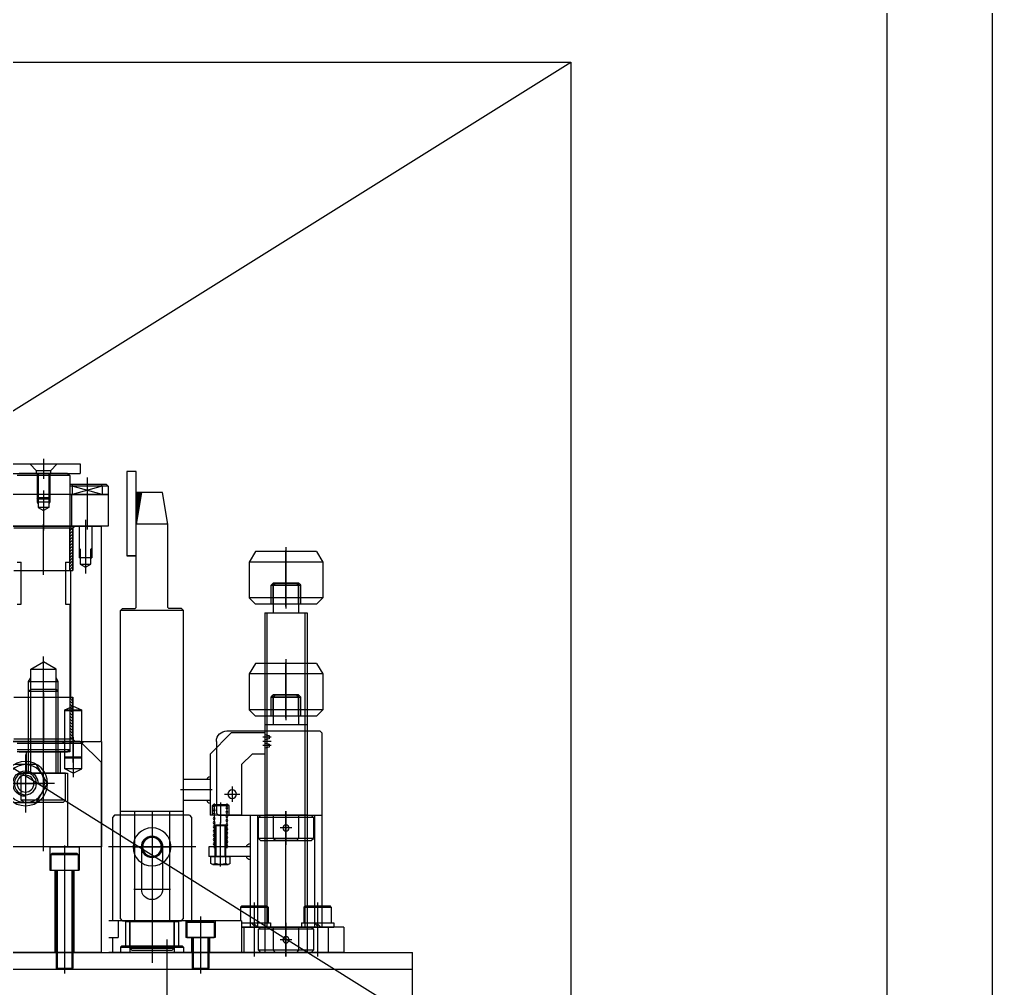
# Model space of a CAD drawing. Header units: millimetres. Extents: x 5349504 to 6791112, y -2212455 to -2153443.
# Drawn here: x 6289432.5 to 6289893.9, y -2200212.7 to -2199753.4 of the extents above; entities that cross this region are included whole.
import ezdxf

# ---------------------------------------------------------------- set-up
doc = ezdxf.new("R2010")
doc.units = ezdxf.units.MM
doc.header["$LTSCALE"] = 400
doc.layers.add('EQUIP', color=8, linetype='Continuous')
doc.layers.add('GRND', color=8, linetype='Continuous')

# ---------------------------------------------------------------- blocks, each defined once
blk = doc.blocks.new('A$C65627FEB')
at = {"layer": 'EQUIP'}
for p, q in [((-156.5, 309.5), (-167.5, 309.5)), ((-167.5, 309.5), (-167.5, 305)), ((-143.5, 309.5), (-156.5, 309.5)), ((-156.5, 309.5), (-153.3, 306.3)), ((-150, 311.93), (-150, 302.43)), ((-146.7, 306.3), (-143.5, 309.5)), ((-132.5, 309.5), (-143.5, 309.5)), ((-194, 266), (-194, 306)), ((-194, 306), (-189.5, 306)), ((-189.5, 306), (-189.5, 266)), ((-153.3, 305), (-167.5, 305)), ((-161.5, 305), (-162.5, 304)), ((-161.5, 305), (-138.5, 305)), ((-153.3, 306.3), (-146.7, 306.3)), ((-153.3, 306.3), (-153.3, 305)), ((-146.7, 305), (-153.3, 305)), ((-153, 305), (-147, 305)), ((-153, 305), (-153, 293.39)), ((-152.5, 305), (-152.5, 292.89)), ((-147.5, 305), (-147.5, 292.89)), ((-147, 305), (-147, 293.39)), ((-146.7, 305), (-146.7, 306.3)), ((-132.5, 305), (-146.7, 305)), ((-180.71, 299), (-179.71, 300)), ((-162.5, 300), (-179.71, 300)), ((-177.85, 299), (-177.42, 300)), ((-170.71, 303.06), (-170.71, 278.37)), ((-163.57, 299), (-164, 300)), ((-162.5, 304), (-137.5, 304)), ((-162.5, 304), (-162.5, 263)), ((-162.5, 300), (-162.5, 295)), ((-209, 281), (-206.5, 296)), ((-206.5, 296), (-196.5, 296)), ((-196.5, 296), (-194, 281)), ((-196.5, 295.99), (-196.49, 296)), ((-196.5, 296), (-194, 296)), ((-196.47, 295.84), (-196.31, 296)), ((-196.45, 295.69), (-196.14, 296)), ((-196.42, 295.54), (-195.96, 296)), ((-196.4, 295.38), (-195.78, 296)), ((-196.37, 295.23), (-195.6, 296)), ((-196.35, 295.08), (-195.43, 296)), ((-196.32, 294.93), (-195.25, 296)), ((-196.3, 294.78), (-195.07, 296)), ((-196.27, 294.63), (-194.9, 296)), ((-196.25, 294.48), (-194.72, 296)), ((-196.22, 294.32), (-194.54, 296)), ((-196.2, 294.17), (-194.37, 296)), ((-196.17, 294.02), (-194.19, 296)), ((-196.14, 293.87), (-194.01, 296)), ((-196.12, 293.72), (-194, 295.84)), ((-196.09, 293.57), (-194, 295.66)), ((-196.07, 293.41), (-194, 295.48)), ((-196.04, 293.26), (-194, 295.31)), ((-180.71, 299), (-180.71, 295)), ((-180.71, 299), (-162.5, 299)), ((-177.85, 299), (-163.57, 295)), ((-177.85, 295), (-163.57, 299)), ((-177.85, 299), (-177.85, 295)), ((-163.57, 299), (-163.57, 295)), ((-150, 297), (-150, 278)), ((-196.02, 293.11), (-194, 295.13)), ((-195.99, 292.96), (-194, 294.95)), ((-195.97, 292.81), (-194, 294.78)), ((-195.94, 292.66), (-194, 294.6)), ((-195.92, 292.51), (-194, 294.42)), ((-195.89, 292.35), (-194, 294.25)), ((-195.87, 292.2), (-194, 294.07)), ((-195.84, 292.05), (-194, 293.89)), ((-195.82, 291.9), (-194, 293.72)), ((-195.79, 291.75), (-194, 293.54)), ((-195.77, 291.6), (-194, 293.36)), ((-195.74, 291.44), (-194, 293.19)), ((-195.72, 291.29), (-194, 293.01)), ((-195.69, 291.14), (-194, 292.83)), ((-195.67, 290.99), (-194, 292.66)), ((-195.64, 290.84), (-194, 292.48)), ((-195.61, 290.69), (-194, 292.3)), ((-195.59, 290.54), (-194, 292.12)), ((-195.56, 290.38), (-194, 291.95)), ((-195.54, 290.23), (-194, 291.77)), ((-195.51, 290.08), (-194, 291.59)), ((-195.49, 289.93), (-194, 291.42)), ((-195.46, 289.78), (-194, 291.24)), ((-195.44, 289.63), (-194, 291.06)), ((-195.41, 289.47), (-194, 290.89)), ((-195.39, 289.32), (-194, 290.71)), ((-162.5, 295), (-180.71, 295)), ((-180.71, 295), (-180.71, 280)), ((-180.71, 295), (-104.65, 295)), ((-163.25, 295), (-163.25, 280)), ((-153, 293.39), (-153, 291.37)), ((-153, 293.39), (-147, 293.39)), ((-152.5, 292.89), (-153, 293.39)), ((-153, 291.37), (-152.5, 290.51)), ((-153, 291.37), (-147, 291.37)), ((-152.5, 292.89), (-152.5, 288.93)), ((-152.5, 292.89), (-147.5, 292.89)), ((-147.5, 292.89), (-147, 293.39)), ((-147.5, 292.89), (-147.5, 288.93)), ((-147, 291.37), (-147.5, 290.51)), ((-147, 293.39), (-147, 291.37)), ((-195.36, 289.17), (-194, 290.53)), ((-195.34, 289.02), (-194, 290.36)), ((-195.31, 288.87), (-194, 290.18)), ((-195.29, 288.72), (-194, 290)), ((-195.26, 288.57), (-194, 289.83)), ((-195.24, 288.41), (-194, 289.65)), ((-195.21, 288.26), (-194, 289.47)), ((-195.19, 288.11), (-194, 289.3)), ((-195.16, 287.96), (-194, 289.12)), ((-195.13, 287.81), (-194, 288.94)), ((-195.11, 287.66), (-194, 288.77)), ((-195.08, 287.51), (-194, 288.59)), ((-195.06, 287.35), (-194, 288.41)), ((-195.03, 287.2), (-194, 288.24)), ((-195.01, 287.05), (-194, 288.06)), ((-194.98, 286.9), (-194, 287.88)), ((-194.96, 286.75), (-194, 287.71)), ((-194.93, 286.6), (-194, 287.53)), ((-194.91, 286.44), (-194, 287.35)), ((-194.88, 286.29), (-194, 287.18)), ((-194.86, 286.14), (-194, 287)), ((-194.83, 285.99), (-194, 286.82)), ((-194.81, 285.84), (-194, 286.64)), ((-194.78, 285.69), (-194, 286.47)), ((-194.76, 285.54), (-194, 286.29)), ((-194.73, 285.38), (-194, 286.11)), ((-152.5, 288.93), (-150, 287.48)), ((-152.5, 288.93), (-147.5, 288.93)), ((-147.5, 288.93), (-150, 287.48)), ((-194.71, 285.23), (-194, 285.94)), ((-194.68, 285.08), (-194, 285.76)), ((-194.65, 284.93), (-194, 285.58)), ((-194.63, 284.78), (-194, 285.41)), ((-194.6, 284.63), (-194, 285.23)), ((-194.58, 284.47), (-194, 285.05)), ((-194.55, 284.32), (-194, 284.88)), ((-194.53, 284.17), (-194, 284.7)), ((-194.5, 284.02), (-194, 284.52)), ((-194.48, 283.87), (-194, 284.35)), ((-194.45, 283.72), (-194, 284.17)), ((-194.43, 283.57), (-194, 283.99)), ((-194.4, 283.41), (-194, 283.82)), ((-194.38, 283.26), (-194, 283.64)), ((-194.35, 283.11), (-194, 283.46)), ((-194.33, 282.96), (-194, 283.29)), ((-194.3, 282.81), (-194, 283.11)), ((-194.28, 282.66), (-194, 282.93)), ((-194.25, 282.5), (-194, 282.76)), ((-194.23, 282.35), (-194, 282.58)), ((-194.2, 282.2), (-194, 282.4)), ((-194.18, 282.05), (-194, 282.23)), ((-194.15, 281.9), (-194, 282.05)), ((-194.12, 281.75), (-194, 281.87)), ((-194.1, 281.6), (-194, 281.7)), ((-194.07, 281.44), (-194, 281.52)), ((-170, 283), (-170, 257.56)), ((-209, 281), (-194, 281)), ((-209, 241.5), (-209, 281)), ((-194.05, 281.29), (-194, 281.34)), ((-194.02, 281.14), (-194, 281.16)), ((-194, 241.5), (-194, 281)), ((-180.71, 280), (-104.65, 280)), ((-122.5, 280), (-177.5, 280)), ((-177.5, 178.5), (-177.5, 280)), ((-173, 280), (-173, 269.61)), ((-167, 280), (-167, 269.61)), ((-165, 280), (-164, 279)), ((-164, 259), (-164, 279)), ((-164, 279), (-162.5, 279)), ((-164, 279), (-136, 279)), ((-164, 279), (-164, 259)), ((-164, 277.82), (-162.5, 276.32)), ((-163.77, 279), (-162.5, 277.73)), ((-162.5, 259), (-162.5, 279)), ((-150, 257), (-150, 281)), ((-164, 276.4), (-162.5, 274.9)), ((-164, 274.99), (-162.5, 273.49)), ((-164, 273.57), (-162.5, 272.07)), ((-279.5, 268), (-282.5, 263)), ((-279.5, 268), (-250.5, 268)), ((-265, 270), (-265, 241)), ((-265, 242), (-265, 268.44)), ((-250.5, 268), (-247.5, 263)), ((-173, 269.61), (-173, 265)), ((-173, 269.61), (-172.5, 269.11)), ((-172.5, 265), (-172.5, 269.11)), ((-167.5, 269.11), (-167, 269.61)), ((-167.5, 269.11), (-167.5, 265)), ((-167, 269.61), (-167, 265)), ((-164, 272.16), (-162.5, 270.66)), ((-164, 270.75), (-162.5, 269.25)), ((-164, 269.33), (-162.5, 267.83)), ((-164, 267.92), (-162.5, 266.42)), ((-282.5, 263), (-282.5, 246)), ((-282.5, 263), (-247.5, 263)), ((-247.5, 263), (-247.5, 246)), ((-189.5, 266), (-194, 266)), ((-194, 266), (-189.5, 266)), ((-172.5, 265), (-173, 265)), ((-172.5, 262), (-172.5, 265)), ((-172.5, 265), (-167.5, 265)), ((-167.5, 265), (-167.5, 262)), ((-167.5, 265), (-167, 265)), ((-164, 266.5), (-162.5, 265)), ((-164, 265.09), (-162.5, 263.59)), ((-164, 263.67), (-162.5, 262.17)), ((-160.5, 263), (-162.5, 263)), ((-160.5, 263), (-160.5, 243)), ((-137.5, 263), (-139.5, 263)), ((-139.5, 243), (-139.5, 263)), ((-167.5, 262), (-172.5, 262)), ((-170, 260.56), (-172.5, 262)), ((-167.5, 262), (-170, 260.56)), ((-164, 262.26), (-162.5, 260.76)), ((-164, 260.85), (-162.5, 259.35)), ((-164, 259.43), (-163.57, 259)), ((-162.5, 259), (-164, 259)), ((-136, 259), (-164, 259)), ((-163, 199), (-163, 259)), ((-272, 252), (-271, 253)), ((-272, 243), (-272, 252)), ((-258, 252), (-272, 252)), ((-271, 243), (-271, 253)), ((-271, 253), (-259, 253)), ((-271, 252), (-270, 253)), ((-271, 252), (-259, 252)), ((-271, 252), (-271, 239)), ((-260, 253), (-270, 253)), ((-260, 253), (-259, 252)), ((-259, 243), (-259, 253)), ((-258, 252), (-259, 253)), ((-259, 252), (-259, 239)), ((-258, 243), (-258, 252)), ((-282.5, 246), (-279.5, 243)), ((-282.5, 246), (-247.5, 246)), ((-250.5, 243), (-247.5, 246)), ((-279.5, 243), (-250.5, 243)), ((-272, 243), (-258, 243)), ((-216.5, 240), (-215.5, 241)), ((-216.5, 240), (-186.5, 240)), ((-216.5, 94), (-216.5, 240)), ((-215.5, 241), (-209.5, 241)), ((-209, 241.5), (-209.5, 241)), ((-194, 241.5), (-193.5, 241)), ((-187.5, 241), (-193.5, 241)), ((-187.5, 241), (-186.5, 240)), ((-186.5, 94), (-186.5, 240)), ((-160.5, 243), (-162.5, 243)), ((-162.5, 243), (-162.5, 174)), ((-137.5, 243), (-139.5, 243)), ((-255, 239), (-275, 239)), ((-275, 239), (-275, 143)), ((-274, 239), (-274, 143)), ((-271, 239), (-271, 239)), ((-259, 239), (-259, 239)), ((-256, 239), (-256, 143)), ((-255, 239), (-255, 143)), ((-265, 217), (-265, 188)), ((-150, 171), (-150, 218.22)), ((-150, 146.6), (-150, 217.61)), ((-279.5, 215), (-282.5, 210)), ((-279.5, 215), (-250.5, 215)), ((-265, 189), (-265, 215.44)), ((-250.5, 215), (-247.5, 210)), ((-156, 212.31), (-150, 215.77)), ((-156, 212.31), (-150, 215.77)), ((-156, 202.78), (-156, 212.31)), ((-144, 212.31), (-156, 212.31)), ((-144, 212.31), (-156, 212.31)), ((-156, 202.78), (-156, 212.31)), ((-144, 212.31), (-150, 215.77)), ((-144, 212.31), (-150, 215.77)), ((-144, 202.78), (-144, 212.31)), ((-144, 202.78), (-144, 212.31)), ((-282.5, 210), (-282.5, 193)), ((-282.5, 210), (-247.5, 210)), ((-247.5, 210), (-247.5, 193)), ((-157, 206.46), (-156, 208.19)), ((-157, 206.46), (-156, 208.19)), ((-143, 206.46), (-144, 208.19)), ((-143, 206.46), (-144, 208.19)), ((-157, 201.78), (-157, 206.46)), ((-143, 206.46), (-157, 206.46)), ((-143, 206.46), (-157, 206.46)), ((-157, 201.78), (-157, 206.46)), ((-143, 201.78), (-143, 206.46)), ((-143, 201.78), (-143, 206.46)), ((-272, 199), (-271, 200)), ((-272, 190), (-272, 199)), ((-258, 199), (-272, 199)), ((-271, 190), (-271, 200)), ((-271, 200), (-259, 200)), ((-271, 199), (-270, 200)), ((-271, 199), (-259, 199)), ((-271, 199), (-271, 186)), ((-260, 200), (-270, 200)), ((-260, 200), (-259, 199)), ((-259, 190), (-259, 200)), ((-258, 199), (-259, 200)), ((-259, 199), (-259, 186)), ((-258, 190), (-258, 199)), ((-164, 198.57), (-163.57, 199)), ((-162.5, 199), (-164, 199)), ((-164, 199), (-164, 179)), ((-136, 199), (-164, 199)), ((-164, 179), (-164, 199)), ((-164, 197.15), (-162.5, 198.65)), ((-162.5, 199), (-162.5, 179)), ((-157, 201.78), (-156, 202.78)), ((-157, 201.78), (-156, 202.78)), ((-143, 201.78), (-157, 201.78)), ((-157, 163), (-157, 201.78)), ((-157, 173), (-157, 201.78)), ((-143, 201.78), (-157, 201.78)), ((-144, 202.78), (-156, 202.78)), ((-156, 163), (-156, 202.78)), ((-156, 173), (-156, 202.78)), ((-144, 202.78), (-156, 202.78)), ((-150, 201), (-150, 177)), ((-143, 201.78), (-144, 202.78)), ((-144, 163), (-144, 202.78)), ((-144, 173), (-144, 202.78)), ((-143, 201.78), (-144, 202.78)), ((-143, 163), (-143, 201.78)), ((-143, 173), (-143, 201.78)), ((-164.14, 194.73), (-168.1, 193.02)), ((-164.14, 176), (-164.14, 198.15)), ((-164.14, 168), (-164.14, 195)), ((-160.14, 193), (-164.14, 194.73)), ((-164, 195.74), (-162.5, 197.24)), ((-164, 194.33), (-162.5, 195.83)), ((-164, 192.91), (-162.5, 194.41)), ((-282.5, 193), (-279.5, 190)), ((-282.5, 193), (-247.5, 193)), ((-279.5, 190), (-250.5, 190)), ((-272, 190), (-258, 190)), ((-250.5, 190), (-247.5, 193)), ((-168.1, 193.02), (-168.14, 193)), ((-168.14, 192.5), (-167.64, 193)), ((-168.14, 193), (-168.14, 178)), ((-160.14, 193), (-168.14, 193)), ((-168.14, 192.5), (-160.14, 192.5)), ((-168.14, 192.5), (-168.14, 170.5)), ((-160.64, 193), (-167.64, 193)), ((-164, 191.5), (-162.5, 193)), ((-164, 190.08), (-162.5, 191.58)), ((-164, 188.67), (-162.5, 190.17)), ((-160.64, 193), (-160.14, 192.5)), ((-160.14, 178), (-160.14, 193)), ((-160.14, 170.5), (-160.14, 192.5)), ((-255, 186), (-275, 186)), ((-275, 186), (-275, 90)), ((-274, 186), (-274, 90)), ((-271, 186), (-271, 186)), ((-259, 186), (-259, 186)), ((-256, 186), (-256, 90)), ((-255, 186), (-255, 90)), ((-164, 187.25), (-162.5, 188.75)), ((-164, 185.84), (-162.5, 187.34)), ((-164, 184.43), (-162.5, 185.93)), ((-282, 182), (-281, 183)), ((-282, 182), (-282, 143)), ((-237, 183), (-281, 183)), ((-275, 183), (-275, 143)), ((-274, 183), (-274, 143)), ((-258, 180), (-254, 180)), ((-255, 181.27), (-257, 180.73)), ((-257, 180.73), (-257, 179.27)), ((-256, 183), (-256, 143)), ((-256, 182), (-256, 174)), ((-255, 182), (-255, 181.27)), ((-255, 182), (-239, 182)), ((-239, 182), (-229, 172)), ((-164.14, 180), (-164.14, 161)), ((-164, 183.01), (-162.5, 184.51)), ((-164, 181.6), (-162.5, 183.1)), ((-164, 180.18), (-162.5, 181.68)), ((-163.77, 179), (-162.5, 180.27)), ((-150, 126), (-150, 180)), ((-258, 178), (-254, 178)), ((-258, 176), (-254, 176)), ((-257, 179.27), (-255, 178.73)), ((-255, 177.27), (-257, 176.73)), ((-257, 176.73), (-257, 175.27)), ((-255, 178.73), (-255, 177.27)), ((-232, 178), (-232, 144)), ((-177, 178), (-177.5, 178.5)), ((-177.5, 168), (-167.5, 178)), ((-177.5, 178), (-177.5, 128)), ((-123, 178), (-177, 178)), ((-97.5, 178), (-176.99, 178)), ((-169.19, 178), (-168.19, 177)), ((-168.19, 177), (-160.09, 177)), ((-168.19, 165), (-168.19, 177)), ((-167.5, 178), (-97.5, 178)), ((-165, 178), (-164, 179)), ((-164, 179), (-162.5, 179)), ((-164, 179), (-136, 179)), ((-163.5, 178), (-162.5, 177)), ((-162.5, 177), (-137.5, 177)), ((-162.5, 177), (-162.5, 173)), ((-159.09, 178), (-160.09, 177)), ((-160.09, 165), (-160.09, 177)), ((-257, 175.27), (-255, 174.73)), ((-255, 174.73), (-255, 172)), ((-255, 172), (-249, 172)), ((-249, 172), (-244, 167)), ((-229, 172), (-229, 143)), ((-162.5, 174), (-161.5, 173)), ((-162.5, 174), (-137.5, 174)), ((-162.5, 173), (-137.5, 173)), ((-138.5, 173), (-161.5, 173)), ((-158, 173), (-157, 173)), ((-158, 173), (-158, 163)), ((-157, 173), (-143, 173)), ((-142, 163), (-142, 173)), ((-141.5, 171.73), (-141.5, 144.27)), ((-244, 167), (-244, 143)), ((-177.5, 78), (-177.5, 168)), ((-168.14, 170.5), (-160.14, 170.5)), ((-168.14, 170.5), (-167.64, 170)), ((-167.64, 170), (-160.64, 170)), ((-160.64, 170), (-160.14, 170.5)), ((-151.89, 158), (-146.7, 167)), ((-146.7, 167), (-136.3, 167)), ((-141.5, 166.72), (-141.5, 149.28)), ((-164.14, 163), (-168.19, 165)), ((-168.19, 165), (-160.09, 165)), ((-164.14, 163), (-160.09, 165)), ((-158, 163), (-161.5, 163)), ((-161.5, 163), (-161.5, 128)), ((-160.5, 150.2), (-160.5, 163)), ((-160.5, 163), (-139.5, 163)), ((-142, 163), (-158, 163)), ((-138.5, 163), (-142, 163)), ((-139.5, 150.2), (-139.5, 163)), ((-229, 160), (-216.5, 160)), ((-155.23, 158), (-127.77, 158)), ((-146.7, 149), (-151.89, 158)), ((-132.78, 158), (-150.22, 158)), ((-235.84, 153), (-243.16, 153)), ((-235.84, 153), (-243.16, 153)), ((-239.5, 156.66), (-239.5, 149.34)), ((-239.5, 156.66), (-239.5, 149.34)), ((-230, 155), (-215, 155)), ((-238, 147.5), (-237.5, 148)), ((-237.5, 148), (-230.5, 148)), ((-237, 148.65), (-237, 127.34)), ((-237, 148), (-231, 148)), ((-234, 149), (-234, 139.28)), ((-231, 148.65), (-231, 127.34)), ((-230.5, 148), (-230, 147.5)), ((-229, 150), (-216.5, 150)), ((-159.3, 149), (-160.5, 150.2)), ((-160.5, 150.2), (-150, 150.2)), ((-159.3, 149), (-150, 149)), ((-150, 150.2), (-139.5, 150.2)), ((-150, 149), (-140.7, 149)), ((-136.3, 149), (-146.7, 149)), ((-140.7, 149), (-139.5, 150.2)), ((-265, 145), (-265, 129)), ((-265, 76), (-265, 145)), ((-238, 147.5), (-230, 147.5)), ((-238, 143), (-238, 147.5)), ((-233, 143), (-232, 144)), ((-230, 147.5), (-230, 143)), ((-186.5, 145), (-216.5, 145)), ((-209.79, 145), (-209.79, 93)), ((-201.5, 145), (-201.5, 73)), ((-201.5, 145), (-201.5, 73)), ((-193.21, 145), (-193.21, 93)), ((-233, 143), (-282, 143)), ((-282, 143), (-282, 90)), ((-248, 143), (-282, 143)), ((-278.5, 143), (-278.5, 90)), ((-278, 142), (-277, 143)), ((-278, 142), (-278, 132)), ((-278, 142), (-252, 142)), ((-253, 143), (-277, 143)), ((-275, 143), (-255, 143)), ((-271, 143), (-271, 132)), ((-259, 143), (-259, 132)), ((-253, 143), (-252, 142)), ((-252, 132), (-252, 142)), ((-251.5, 143), (-251.5, 90)), ((-248, 143), (-248, 90)), ((-244, 143), (-229, 143)), ((-236.1, 138.5), (-236.5, 138.1)), ((-231.9, 138.5), (-236.1, 138.5)), ((-236.1, 123.5), (-236.1, 138.5)), ((-234, 118.7), (-234, 139.5)), ((-231.9, 138.5), (-231.5, 138.1)), ((-231.9, 123.5), (-231.9, 138.5)), ((-219.21, 143), (-220.21, 142)), ((-219.21, 143), (-220.21, 142)), ((-220.21, 142), (-220.21, 93)), ((-220.21, 142), (-220.21, 93)), ((-219.21, 143), (-183.79, 143)), ((-219.21, 143), (-183.79, 143)), ((-201.5, 138.56), (-201.5, 117.44)), ((-183.79, 143), (-182.79, 142)), ((-183.79, 143), (-182.79, 142)), ((-182.79, 142), (-182.79, 93)), ((-182.79, 142), (-182.79, 93)), ((-267.78, 137), (-262.22, 137)), ((-267.78, 137), (-262.22, 137)), ((-231.5, 138.1), (-236.5, 138.1)), ((-236.5, 123.5), (-236.5, 138.1)), ((-231.5, 123.5), (-231.5, 138.1)), ((-277, 131), (-278, 132)), ((-278, 132), (-252, 132)), ((-253, 131), (-277, 131)), ((-271, 132), (-270, 131)), ((-271, 132), (-259, 132)), ((-270, 131), (-260, 131)), ((-260, 131), (-259, 132)), ((-252, 132), (-253, 131)), ((-248, 128), (-228.5, 128)), ((-237, 128), (-231, 128)), ((-228.5, 128), (-228.5, 123.5)), ((-222.21, 128), (-180.79, 128)), ((-222.21, 128), (-180.79, 128)), ((-212.06, 128), (-190.94, 128)), ((-192.81, 128), (-210.19, 128)), ((-206.5, 128), (-206.5, 108)), ((-196.5, 128), (-196.5, 108)), ((-177.5, 128), (-97.5, 128)), ((-177.5, 128), (-122.5, 128)), ((-167, 128), (-167, 117)), ((-153, 128), (-167, 128)), ((-166.5, 124.4), (-165.9, 125)), ((-154.1, 125), (-165.9, 125)), ((-160, 128.68), (-160, 68)), ((-153.5, 124.4), (-154.1, 125)), ((-153, 128), (-153, 117)), ((-248, 123.5), (-228.5, 123.5)), ((-229.4, 123.5), (-238.6, 123.5)), ((-238.6, 120.13), (-238.6, 123.5)), ((-229.4, 123.5), (-238.6, 123.5)), ((-236.57, 120.13), (-236.57, 123.5)), ((-231.42, 120.13), (-231.42, 123.5)), ((-229.4, 120.13), (-229.4, 123.5)), ((-166.5, 124.4), (-166.5, 117)), ((-153.5, 124.4), (-166.5, 124.4)), ((-153.5, 124.4), (-153.5, 117)), ((-230.41, 119.7), (-237.59, 119.7)), ((-153, 117), (-167, 117)), ((-164.5, 117), (-164.5, 78)), ((-164, 117), (-164, 70.5)), ((-163.5, 117), (-163.5, 70)), ((-156.5, 117), (-156.5, 70)), ((-156, 117), (-156, 70.5)), ((-155.5, 117), (-155.5, 78)), ((-192.81, 108), (-210.19, 108)), ((-280, 101.68), (-280, 76.8)), ((-250, 101.68), (-250, 76.8)), ((-286.5, 99.4), (-285.9, 100)), ((-273.5, 99.4), (-286.5, 99.4)), ((-286.5, 99.4), (-286.5, 92)), ((-274.1, 100), (-285.9, 100)), ((-273.5, 99.4), (-274.1, 100)), ((-273.5, 99.4), (-273.5, 92)), ((-256.5, 99.4), (-255.9, 100)), ((-243.5, 99.4), (-256.5, 99.4)), ((-256.5, 99.4), (-256.5, 92)), ((-244.1, 100), (-255.9, 100)), ((-243.5, 99.4), (-244.1, 100)), ((-243.5, 99.4), (-243.5, 93)), ((-244, 93), (-244, 78)), ((-244, 93), (-181, 93)), ((-231.48, 93), (-231.48, 85)), ((-230.98, 92.4), (-230.38, 93)), ((-217.98, 92.4), (-230.98, 92.4)), ((-230.98, 92.4), (-230.98, 85)), ((-218.58, 93), (-230.38, 93)), ((-224.48, 95), (-224.48, 76)), ((-224.48, 94.68), (-224.48, 68)), ((-217.98, 92.4), (-218.58, 93)), ((-217.98, 92.4), (-217.98, 85)), ((-217.48, 93), (-217.48, 85)), ((-215.5, 93), (-216.5, 94)), ((-187.5, 93), (-215.5, 93)), ((-214, 92.5), (-213.5, 93)), ((-214, 93), (-214, 81)), ((-214, 93), (-214, 81)), ((-214, 92.5), (-214, 81)), ((-214, 92.5), (-189, 92.5)), ((-213.5, 93), (-189.5, 93)), ((-212, 93), (-212, 78)), ((-212, 80), (-212, 93)), ((-201.5, 95), (-201.5, 76)), ((-191, 93), (-191, 78)), ((-191, 80), (-191, 93)), ((-189.5, 93), (-189, 92.5)), ((-189, 93), (-189, 81)), ((-189, 93), (-189, 81)), ((-189, 92.5), (-189, 81)), ((-187.5, 93), (-186.5, 94)), ((-185.52, 93), (-185.52, 85)), ((-292.5, 90), (-292.5, 78)), ((-292.5, 90), (-244, 90)), ((-287.7, 92), (-287.7, 90)), ((-272.3, 92), (-287.7, 92)), ((-272.3, 90), (-287.7, 90)), ((-285, 90), (-285, 78)), ((-279.5, 92), (-281.5, 90)), ((-278.5, 92), (-280.5, 90)), ((-280, 92), (-280, 76)), ((-278, 89), (-277, 90)), ((-278, 89), (-278, 79)), ((-278, 89), (-252, 89)), ((-253, 90), (-277, 90)), ((-275, 90), (-255, 90)), ((-275, 90), (-275, 78)), ((-272.3, 92), (-272.3, 90)), ((-271, 90), (-271, 79)), ((-265, 92), (-265, 76)), ((-259, 90), (-259, 79)), ((-244, 92), (-257.7, 92)), ((-257.7, 92), (-257.7, 90)), ((-244, 90), (-257.7, 90)), ((-255, 90), (-255, 78)), ((-253, 90), (-252, 89)), ((-252, 79), (-252, 89)), ((-249.5, 92), (-251.5, 90)), ((-248.5, 92), (-250.5, 90)), ((-250, 92), (-250, 76)), ((-245, 90), (-245, 78)), ((-267.78, 84), (-262.22, 84)), ((-267.78, 84), (-262.22, 84)), ((-231.48, 85), (-217.48, 85)), ((-217.98, 85), (-230.98, 85)), ((-228.78, 85), (-228.78, 78)), ((-228.48, 85), (-228.48, 70.5)), ((-227.98, 85), (-227.98, 70)), ((-220.98, 85), (-220.98, 70)), ((-220.48, 85), (-220.48, 70.5)), ((-220.18, 85), (-220.18, 78)), ((-208.6, 84.15), (-208.6, 36.54)), ((-181, 85), (-185.52, 85)), ((-182.82, 85), (-182.82, 78)), ((-277, 78), (-278, 79)), ((-278, 79), (-252, 79)), ((-271, 79), (-270, 78)), ((-271, 79), (-259, 79)), ((-260, 78), (-259, 79)), ((-252, 79), (-253, 78)), ((-216, 81), (-216.5, 80.5)), ((-216.5, 80.5), (-216, 81)), ((-216.5, 80.5), (-216, 81)), ((-216.5, 80.5), (-216.5, 78)), ((-216.5, 80.5), (-186.5, 80.5)), ((-216.5, 80.5), (-216.5, 78)), ((-186.5, 80.5), (-216.5, 80.5)), ((-216.5, 80.5), (-216.5, 78)), ((-216, 81), (-187, 81)), ((-216, 81), (-187, 81)), ((-187, 81), (-216, 81)), ((-191, 80), (-212, 80)), ((-211, 79), (-212, 80)), ((-192, 79), (-211, 79)), ((-208.6, 80), (-208.6, 68)), ((-191, 80), (-192, 79)), ((-187, 81), (-186.5, 80.5)), ((-187, 81), (-186.5, 80.5)), ((-187, 81), (-186.5, 80.5)), ((-186.5, 80.5), (-186.5, 78)), ((-186.5, 80.5), (-186.5, 78)), ((-186.5, 80.5), (-186.5, 78)), ((325, 78), (-325, 78)), ((-325, 70), (-325, 78)), ((-292.5, 78), (-244, 78)), ((-253, 78), (-277, 78)), ((-270, 78), (-260, 78)), ((-244, 78), (-181, 78)), ((-216.5, 78), (-186.5, 78)), ((-177.5, 78), (-97.5, 78)), ((325, 70), (-325, 70)), ((-325, 50), (-325, 70)), ((325, 70), (-325, 70)), ((-220.48, 70.5), (-228.48, 70.5)), ((-228.48, 70.5), (-227.98, 70)), ((-220.98, 70), (-227.98, 70)), ((-220.48, 70.5), (-220.98, 70)), ((-164, 70.5), (-163.5, 70)), ((-156, 70.5), (-164, 70.5)), ((-156.5, 70), (-163.5, 70)), ((-156, 70.5), (-156.5, 70))]:
    blk.add_line(p, q, dxfattribs=at)
for centre, radius in [((-141.5, 158), 10.5), ((-141.5, 158), 9), ((-141.5, 158), 5.25), ((-141.5, 158), 5.25), ((-141.5, 158), 4), ((-239.5, 153), 2.05), ((-239.5, 153), 2.05), ((-231, 147.5), 0.5), ((-237, 146.5), 0.5), ((-237, 144.5), 0.5), ((-231, 145.5), 0.5), ((-231, 143.5), 0.5), ((-265, 137), 1.5), ((-265, 137), 1.5), ((-237, 142.5), 0.5), ((-237, 140.5), 0.5), ((-237, 138.5), 0.5), ((-231, 141.5), 0.5), ((-231, 139.5), 0.5), ((-237, 136.5), 0.5), ((-237, 134.5), 0.5), ((-231, 137.5), 0.5), ((-231, 135.5), 0.5), ((-231, 133.5), 0.5), ((-201.5, 128), 9), ((-237, 132.5), 0.5), ((-237, 130.5), 0.5), ((-231, 131.5), 0.5), ((-231, 129.5), 0.5), ((-201.5, 128), 5), ((-201.5, 128), 5), ((-201.5, 128), 5), ((-201.5, 128), 4.5), ((-237, 128.5), 0.5), ((-265, 84), 1.5), ((-265, 84), 1.5)]:
    blk.add_circle(centre, radius, dxfattribs=at)
for centre, radius, start, end in [((-237, 178), 5, 0, 90), ((-141.5, 158), 6, 270, 180), ((-141.5, 158), 6, 270, 180), ((-229, 160), 1.37, 0, 90), ((-229, 150), 1.37, 270, 0), ((-248, 128), 1.62, 0, 90), ((-201.5, 128), 5, 0, 180), ((-248, 123.5), 1.62, 270, 0), ((-237.59, 121.1), 1.4, 223.5368, 316.4632), ((-234, 127.55), 7.85, 250.8393, 289.1607), ((-230.41, 121.1), 1.4, 223.5368, 316.4632), ((-201.5, 108), 5, 180, 0)]:
    blk.add_arc(centre, radius, start, end, dxfattribs=at)
blk = doc.blocks.new('BL-EQ-SECT_1_20230313')
at = {"layer": 'EQUIP'}
for p, q in [((79926.25, 349.6), (79926.25, 1772.6)), ((79976.25, 349.6), (79976.25, 1772.6)), ((80126.25, 902.6), (80926.25, 1402.6)), ((80926.25, 902.6), (80126.25, 1402.6))]:
    blk.add_line(p, q, dxfattribs=at)
blk.add_lwpolyline([(80126.25, 902.6), (80926.25, 902.6), (80926.25, 1402.6), (80126.25, 1402.6)], close=True, dxfattribs=at)
at = {"layer": 'EQUIP', "extrusion": (0, 0, -1), "xscale": -1, "zscale": -1}
blk.add_blockref('A$C65627FEB', (-80526.25, 902.6), dxfattribs=at)

msp = doc.modelspace()

# ---------------------------------------------------------------- block references
at = {"layer": 'GRND', "xscale": -1}
msp.add_blockref('BL-EQ-SECT_1_20230313', (6369820.12, -2201176.2), dxfattribs=at)

doc.saveas('drawing.dxf')
